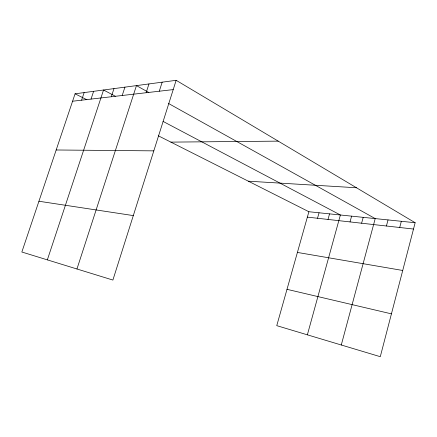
<?xml version="1.0" encoding="UTF-8"?>
<svg xmlns="http://www.w3.org/2000/svg" width="437" height="437" viewBox="0 0 437 437"><rect width="100%" height="100%" fill="white"/><g stroke="black" fill="none" stroke-linecap="round" stroke-linejoin="round"><path stroke-width="0.66" d="M176.155 80.31L112.893 280.062L21.85 252.018L75.077 93.802L176.155 80.31L415.15 222.728L380.283 356.69L276.758 325.652L308.883 211.732L158.303 135.781M399.708 227.497L401.335 221.302M386.417 226.005L388.034 219.926M341.281 345.001L375.214 218.598L168.589 103.509M361.612 223.22L363.202 217.353M350.026 221.92L351.599 216.151M307.364 334.829L340.385 214.993L163.056 121.404M327.996 219.445L329.542 213.873M317.513 218.265L319.048 212.786M159.287 91.213L162.176 82.172M146.127 92.731L148.962 83.937M76.956 268.99L136.453 85.608L148.82 92.497M122.207 95.495L124.933 87.149M111.304 96.757L113.981 88.607M47.349 259.873L103.553 90L115.357 96.233M91.033 99.095L93.616 91.328M81.593 100.188L84.133 92.595M72.58 101.226L173.21 89.607M170.862 142.118L278.227 141.135M56.176 149.984L153.808 150.863M248.325 181.186L356.472 187.763M308.883 211.732L415.15 222.728M307.364 217.123L413.506 229.048M38.931 201.244L133.307 215.594M297.406 252.428L402.723 270.47M287.005 289.327L391.432 313.859M75.077 93.802L86.887 99.762"/></g></svg>
